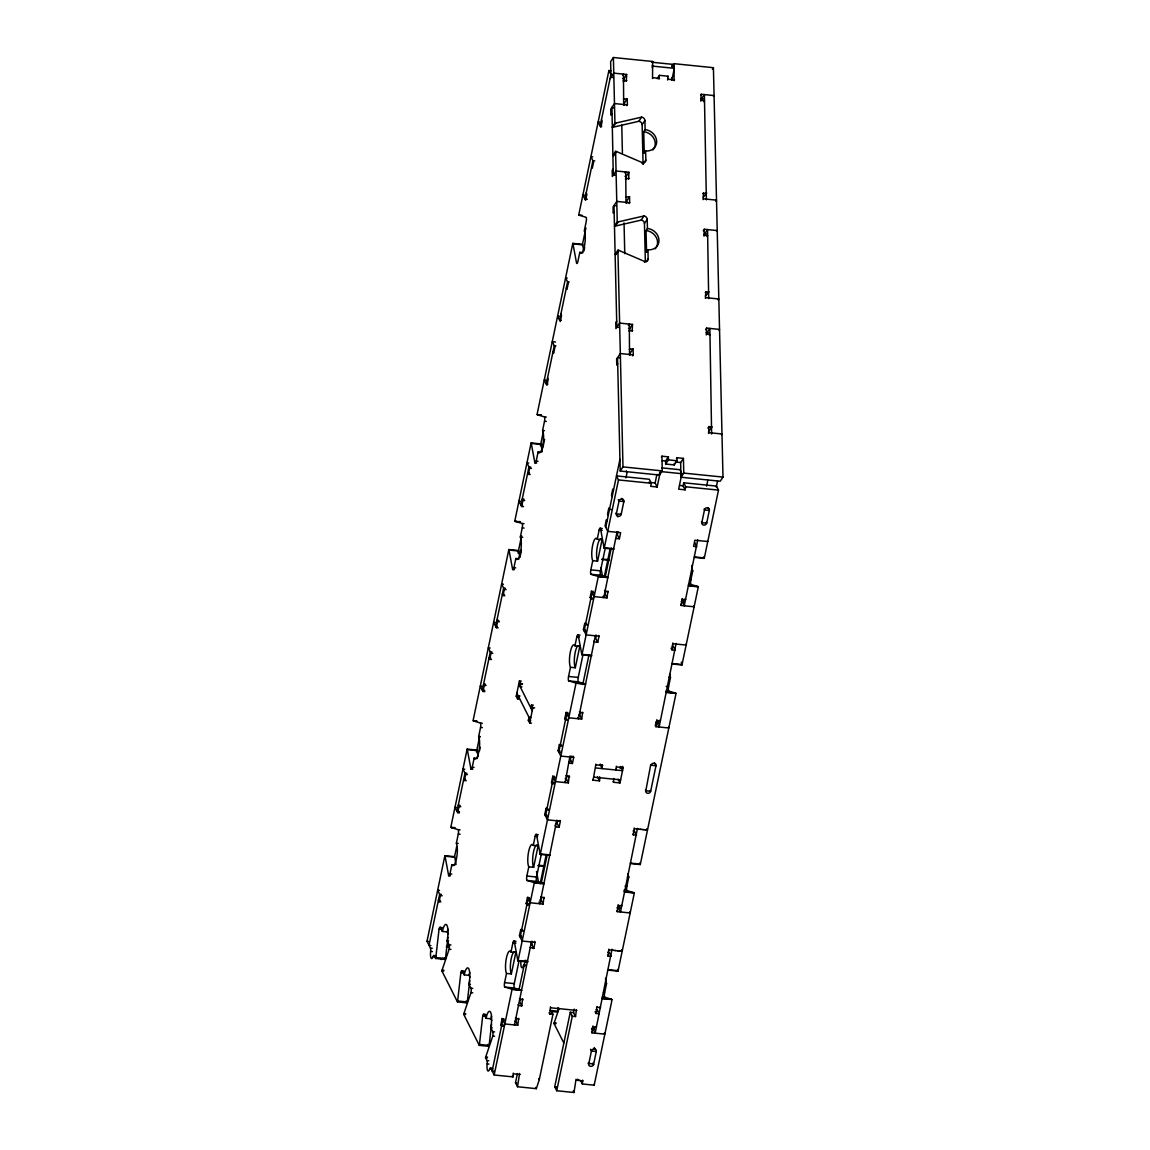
<?xml version="1.0" encoding="UTF-8"?>
<svg xmlns="http://www.w3.org/2000/svg" width="1150" height="1150" viewBox="0 0 1150 1150"><rect width="100%" height="100%" fill="white"/><g stroke="black" fill="none" stroke-linecap="round" stroke-linejoin="round"><path stroke-width="1.5" d="M447.925 937.236L445.481 958.539A3.364 0.862 -84.2 0 1 445.338 959.474L435.649 958.482A3.364 0.862 -84.2 0 0 435.807 957.548L439.056 929.143A3.364 0.862 -84.2 0 1 440.378 927.417L442.189 927.604M469.746 980.677L467.302 1001.981A3.364 0.862 -84.2 0 1 467.144 1002.901L457.47 1001.923A3.364 0.862 -84.2 0 0 457.628 1000.989L460.877 972.584A3.364 0.862 -84.2 0 1 462.185 970.859L464.011 971.046M491.567 1024.104L489.124 1045.408A3.364 0.862 -84.2 0 1 488.966 1046.342L479.291 1045.364A3.364 0.862 -84.2 0 0 479.449 1044.43L482.698 1016.025A3.364 0.862 -84.2 0 1 484.006 1014.3L485.832 1014.487M551.439 1011.497L557.491 1012.101A3.364 0.862 -84.2 0 0 557.649 1011.181L558.052 1007.63M436.051 955.851L434.24 955.664A3.364 0.862 -84.2 0 0 433.176 956.441A6.713 1.739 -84.2 0 1 431.049 958.008A6.713 1.739 -84.2 0 1 430.646 951.395A3.364 0.862 -84.2 0 0 430.431 948.103L427.009 941.261L444.878 855.686L454.566 856.678A3.364 0.862 -84.2 0 1 454.724 857.181L456.076 864.455M476.833 750.073L467.144 749.096L450.814 827.267L455.055 827.698M519.814 557.074L518.693 551.023A3.364 0.862 -84.2 0 0 518.549 550.562L508.846 549.527L473.081 720.662L476.718 721.036M540.788 443.9L531.113 442.923L514.783 521.094L516.594 521.281M610.966 70.739L608.911 70.524L578.738 214.921L581.972 215.251M608.911 70.524L610.923 74.534L600.185 125.968L601.795 126.126M440.881 901.887L439.07 901.715L440.349 895.591L437.661 890.229L439.473 890.416M459.482 812.849L457.671 812.662L458.951 806.538L458.275 805.201L460.101 805.388M466.21 780.706L464.384 780.519L465.664 774.396L462.976 769.048L464.801 769.235M484.811 691.653L482.986 691.466L484.265 685.342L483.604 684.006L485.415 684.192M491.524 659.511L489.713 659.324L490.993 653.2L488.304 647.852L490.116 648.039M498.137 627.871L496.311 627.684L497.591 621.561L496.929 620.224L498.741 620.411M504.85 595.729L503.039 595.542L504.318 589.418L501.63 584.071L503.441 584.243M523.451 506.676L521.64 506.489L522.919 500.365L522.244 499.028L524.055 499.215M530.164 474.533L528.353 474.346L529.633 468.223L526.944 462.875L528.756 463.062M450.469 875.768L448.644 875.581A3.364 0.862 -84.2 0 0 449.966 873.856L451.878 864.671A11.744 3.033 -84.2 0 0 456.464 858.648A11.744 3.033 -84.2 0 0 456.363 843.252L458.275 834.066A3.364 0.862 -84.2 0 0 458.246 829.667L451.03 827.526L454.667 827.899M472.736 769.163L470.925 768.991A3.364 0.862 -84.2 0 0 472.233 767.266L474.145 758.08A11.744 3.033 -84.2 0 0 478.745 752.042A11.744 3.033 -84.2 0 0 478.63 736.647L480.542 727.461A3.364 0.862 -84.2 0 0 480.513 723.062L473.311 720.921L476.934 721.294M514.424 569.595L512.613 569.423A3.364 0.862 -84.2 0 0 513.921 567.697L515.847 558.512A11.744 3.033 -84.2 0 0 520.433 552.474A11.744 3.033 -84.2 0 0 520.317 537.079L522.244 527.893A3.364 0.862 -84.2 0 0 522.201 523.494L514.999 521.352L520.447 521.913M536.691 463.004L534.879 462.817A3.364 0.862 -84.2 0 0 536.188 461.092L538.114 451.907A11.744 3.033 -84.2 0 0 542.699 445.869A11.744 3.033 -84.2 0 0 542.584 430.474L544.511 421.288A3.364 0.862 -84.2 0 0 544.482 416.889L537.266 414.747L540.902 415.121M578.967 215.179L586.169 217.321A3.364 0.862 -84.2 0 1 586.198 221.72L584.286 230.906A11.744 3.033 -84.2 0 1 584.387 246.301A11.744 3.033 -84.2 0 1 579.801 252.339L577.889 261.524A3.364 0.862 -84.2 0 1 576.581 263.249L572.973 243.857A3.364 0.862 -84.2 0 0 572.829 243.397M454.681 856.089L456.694 846.472M476.459 751.841L479.708 736.331M517.989 553.078L521.582 535.828M540.428 445.668L543.303 431.882M582.303 245.18L585.911 227.944M479.55 750.677L480.283 747.227M520.001 557.089L521.439 550.189M542.8 447.954L544.597 439.343M583.97 250.916L584.689 247.466M446.301 947.039L447.839 947.197L448.098 943.374M519.398 699.099L517.572 698.913L516.235 696.239L519.426 680.929L521.252 681.116M517.572 698.913L518.219 695.851L520.03 696.038M519.426 680.929L520.777 683.603L520.131 686.665L521.956 686.852M652.395 68.066L652.294 65.133M531.487 723.163L529.676 722.991L528.324 720.317L528.971 717.255L530.783 717.428M533.341 705.18L531.53 705.008L530.883 708.069L533.298 708.314M529.676 722.991L532.867 707.681L531.53 705.008M671.887 66.254L672.304 64.314L652.136 62.258M671.887 79.925L674.317 68.324L672.304 64.314M504.62 987.031L514.309 988.008L521.511 990.15L511.836 989.158L504.62 987.031A3.364 0.862 -84.2 0 1 504.591 982.632L506.518 973.446A11.744 3.033 -84.2 0 1 506.402 958.051A11.744 3.033 -84.2 0 1 510.988 952.013L512.914 942.827A3.364 0.862 -84.2 0 1 514.223 941.102L516.034 941.289M526.901 880.426L536.576 881.403L543.777 883.545L534.103 882.568L526.901 880.426A3.364 0.862 -84.2 0 1 526.858 876.027L528.784 866.841A11.744 3.033 -84.2 0 1 528.669 851.446A11.744 3.033 -84.2 0 1 533.255 845.408L535.181 836.223A3.364 0.862 -84.2 0 1 536.489 834.497L538.301 834.684M568.589 680.857L578.263 681.835L585.479 683.977L575.791 682.999L568.589 680.857A3.364 0.862 -84.2 0 1 568.56 676.459L570.472 667.273A11.744 3.033 -84.2 0 1 570.357 651.878A11.744 3.033 -84.2 0 1 574.957 645.84L576.869 636.654A3.364 0.862 -84.2 0 1 578.177 634.929L580.003 635.116M590.856 574.253L600.53 575.244L607.746 577.372L598.058 576.394L590.856 574.253A3.364 0.862 -84.2 0 1 590.827 569.854L592.739 560.668A11.744 3.033 -84.2 0 1 592.638 545.273A11.744 3.033 -84.2 0 1 597.224 539.235L599.136 530.049A3.364 0.862 -84.2 0 1 600.458 528.324L602.269 528.511M503.355 1026.26L501.544 1026.073L500.868 1024.736L502.147 1018.613L503.959 1018.799M506.518 973.446L511.348 973.935L515.832 952.502A11.744 3.033 -84.2 0 0 515.099 951.625M530.179 947.399L533.787 948.477L535.066 942.353L522.158 941.045L519.469 935.697L520.749 929.574L522.56 929.761M528.669 905.064L526.858 904.878L526.183 903.541L527.462 897.417L529.288 897.604M528.784 866.841L533.629 867.33L538.099 845.897L533.255 845.408M554.99 825.197L555.881 826.965L559.101 827.281L560.381 821.158L547.472 819.849L544.784 814.502L546.063 808.378L547.889 808.565M553.998 783.869L552.173 783.696L551.511 782.359L552.791 776.236L554.602 776.408M568.704 762.177L569.207 763.169L572.427 763.499L573.706 757.376L560.798 756.068L558.109 750.72L559.389 744.596L561.214 744.783M567.324 720.087L565.498 719.9L564.837 718.563L566.116 712.439L567.928 712.626M570.472 667.273L575.316 667.762L579.787 646.329A11.744 3.033 -84.2 0 0 579.327 645.653M594.018 640.981L594.521 641.988L597.741 642.304L599.021 636.18L586.126 634.872L583.438 629.524L584.717 623.401L586.529 623.587M592.638 598.891L590.827 598.719L590.151 597.382L591.431 591.258L593.242 591.431M592.739 560.668L597.583 561.157L602.068 539.738L597.224 539.235M605.734 527.347L619.936 459.382M513.259 1073.094L513.001 1076.903L494.169 1074.991L512.052 989.417L521.726 990.409M527.663 961.975L517.989 960.997L534.319 882.812L544.008 883.804M549.944 855.384L540.256 854.393L576.006 683.244L585.695 684.236M591.632 655.816L581.957 654.824L598.288 576.653L607.962 577.631M704.217 558.354A3.364 0.862 -84.2 0 1 704.073 557.894L694.399 556.916A3.364 0.862 -84.2 0 0 694.543 557.376L704.246 558.411L718.506 490.116L716.493 486.105L683.718 482.77L685.745 486.781L685.098 489.842L678.644 489.181L681.878 473.714L660.373 471.529L657.139 486.996L650.684 486.335L651.317 483.273L649.304 479.262L616.472 475.913L618.484 479.924L604.224 548.219L613.899 549.211A3.364 0.862 -84.2 0 1 613.741 548.694L604.052 547.716L600.458 528.324M514.309 988.008A3.364 0.862 -84.2 0 1 514.266 983.609L518.952 961.227M536.576 881.403A3.364 0.862 -84.2 0 1 536.547 877.004L541.219 854.622M578.263 681.835A3.364 0.862 -84.2 0 1 578.234 677.436L582.906 655.054M600.53 575.244A3.364 0.862 -84.2 0 1 600.501 570.846L605.188 548.449M540.098 883.847A3.364 0.862 -84.2 0 0 540.299 883.056L546.02 855.701M604.268 576.898L609.974 549.527M617.306 514.74L617.809 516.81M519.168 989.014L525.191 960.164M541.262 883.272L547.012 855.701M582.777 684.509L588.901 655.212M605.202 577.199L611.268 548.133M621.489 499.201L621.661 498.381M625.959 477.854L627.167 472.018M502.147 1018.613L504.836 1023.96L517.744 1025.283L515.732 1021.272L516.364 1018.21M518.061 1004.554L518.564 1005.56L521.784 1005.891L519.771 1001.88L520.418 998.818M533.787 948.477L531.774 944.466L532.407 941.404M527.462 897.417L530.15 902.764L543.059 904.087L541.046 900.076L541.607 897.388M559.101 827.281L557.089 823.271L557.649 820.597M552.791 776.236L555.464 781.583L568.373 782.891L566.361 778.881L567.008 775.819M572.427 763.499L570.414 759.489L571.133 756.039M566.116 712.439L568.79 717.787L581.699 719.109L579.686 715.099L580.247 712.411M597.741 642.304L595.729 638.293L596.376 635.231M591.431 591.258L594.119 596.606L607.027 597.914L605.001 593.903L605.719 590.453M617.996 531.717L617.363 534.779L619.376 538.789L616.141 538.459M517.744 1025.283L518.636 1018.397M521.784 1005.891L522.56 998.761M543.059 904.087L543.964 897.216M568.373 782.891L569.149 775.761M581.699 719.109L582.604 712.238M607.027 597.914L607.919 591.043M619.376 538.789L620.655 532.666L607.746 531.357L605.058 526.01L606.337 519.886L607.013 521.223M550.318 1010.203L552.949 1014.271L539.293 1079.591L536.346 1088.662L517.529 1086.75L515.516 1082.739L517.428 1073.554M517.529 1086.75L519.584 1073.496M599.668 776.782L599.538 780.85L593.084 780.203L595.901 764.132M657.139 486.996L655.126 482.971L656.909 474.389M602.356 764.793L602.097 768.602L600.156 764.218M552.949 1014.271L549.714 1013.941L550.491 1006.811M622.538 766.374L623.171 767.625L619.965 782.934L613.511 782.273L613.769 778.464M616.328 766.216L616.069 770.026L615.696 769.278M620.152 768.401L620.554 766.489M576.049 1079.246L573.994 1092.5L556.729 1090.746L554.717 1086.736L570.285 1012.23L573.505 1012.561L575.532 1016.571L572.298 1016.241L570.285 1012.23M556.729 1090.746L572.298 1016.241M685.098 489.842L683.086 485.832L683.718 482.77M573.505 1012.561L574.238 1009.111M575.532 1016.571L576.423 1009.7M592.092 1029.724L592.494 1027.812L594.306 1027.999M617.492 908.155L617.809 906.617L620.296 911.95M656.046 723.551L656.449 721.639L658.26 721.826M681.447 601.982L681.763 600.458L683.589 600.631M604.354 1033.146L604.857 1034.152L591.948 1032.829L592.854 1025.958M596.203 1009.657L597.209 1009.758L599.222 1013.768L596.002 1013.438L596.908 1006.566M607.789 952.214L609.198 952.358L611.225 956.369L607.991 956.038L608.896 949.167M629.668 911.95L630.171 912.956L617.262 911.648L618.168 904.762M633.104 831.019L634.527 831.163L636.539 835.173L633.305 834.842L634.211 827.971M668.438 727.231L668.811 727.979L655.917 726.671L656.808 719.785M672.161 646.084L673.167 646.185L675.179 650.196L671.959 649.865L672.851 642.994M693.752 606.036L694.14 606.783L681.231 605.475L682.137 598.589M596.864 1011.425L597.209 1009.758M706.603 486.134L707.825 480.283M602.384 998.617L612.073 999.609L594.191 1085.183L582.36 1083.976L582.619 1080.152M594.651 1048.254L596.289 1051.517L593.544 1064.656A1.898 1.696 -26.7 0 1 592.911 1065.691L591.862 1066.237A3.033 2.702 -26.7 0 1 589.663 1066.007L588.886 1065.274A1.898 1.696 -26.7 0 1 588.699 1064.152L591.445 1051.028L590.568 1049.274M612.001 949.239L595.168 1033.16L592.494 1027.812M620.497 911.964L637.474 828.374M684.25 605.777L697.748 539.882M701.816 522.689L704.504 509.795A2.516 2.257 -26.7 0 1 707.408 507.754A2.516 2.257 -26.7 0 1 709.349 510.298L706.661 523.192L701.816 522.689L701.471 521.798M602.169 998.358L611.857 999.35L604.641 997.208A3.364 0.862 -84.2 0 1 604.613 992.809L606.539 983.624A11.744 3.033 -84.2 0 1 605.547 978.276M623.99 891.624L634.124 892.745L626.908 890.603A3.364 0.862 -84.2 0 1 626.879 886.204L628.806 877.019A11.744 3.033 -84.2 0 1 627.972 873.684M665.678 692.056L675.812 693.177L668.61 691.035A3.364 0.862 -84.2 0 1 668.581 686.636L670.493 677.451A11.744 3.033 -84.2 0 1 669.659 674.116M688.404 585.594L698.079 586.572L690.877 584.444A3.364 0.862 -84.2 0 1 690.848 580.046L692.76 570.86A11.744 3.033 -84.2 0 1 691.783 565.512M593.946 1049.044L594.262 1047.506M716.277 487.126L717.499 481.275M617.981 971.132A3.364 0.862 -84.2 0 1 617.837 970.672L608.163 969.68A3.364 0.862 -84.2 0 0 608.307 970.14L618.01 971.175L634.34 893.004L624.666 892.012M681.95 664.959A3.364 0.862 -84.2 0 1 681.806 664.499L672.132 663.521A3.364 0.862 -84.2 0 0 672.261 663.981L681.964 665.016L698.309 586.831L688.62 585.853M457.47 1001.923L441.887 970.902A3.364 0.862 -84.2 0 1 442.103 970.083L449.132 949.21A3.364 0.862 -84.2 0 0 449.104 944.811L447.091 940.801A11.744 3.033 -84.2 0 0 446.976 925.391A11.744 3.033 -84.2 0 0 442.391 931.428L440.378 927.417M479.291 1045.364L463.709 1014.329A3.364 0.862 -84.2 0 1 463.924 1013.509L470.954 992.637A3.364 0.862 -84.2 0 0 470.925 988.238L468.912 984.227A11.744 3.033 -84.2 0 0 468.798 968.832A11.744 3.033 -84.2 0 0 464.212 974.869L462.185 970.859M492.559 1068.35L490.748 1068.163A3.364 0.862 -84.2 0 0 489.684 1068.939A6.713 1.739 -84.2 0 1 487.557 1070.506A6.713 1.739 -84.2 0 1 487.154 1063.894A3.364 0.862 -84.2 0 0 486.939 1060.587L485.53 1057.77A3.364 0.862 -84.2 0 1 485.731 1056.951L492.775 1036.078A3.364 0.862 -84.2 0 0 492.746 1031.679L490.734 1027.669A11.744 3.033 -84.2 0 0 490.619 1012.273A11.744 3.033 -84.2 0 0 486.033 1018.311L484.006 1014.3M563.788 1042.921L554.041 1023.529A3.364 0.862 -84.2 0 1 554.257 1022.709L559.101 1008.363M622.754 75.153L623.444 74.118L623.688 105.239M625.039 173.003L625.729 171.968L625.988 203.076M652.539 78.502L652.683 61.496L613.396 57.5L610.621 61.64L610.995 77.28L613.41 77.524M610.061 78.66L613.769 73.14L626.664 74.448L626.29 81.305M623.961 81.248L623.889 78.588L626.664 74.448M623.07 80.974L626.808 80.529M615.092 175.303L613.281 175.116L611.929 107.353M611.843 113.778L610.923 115.158L610.779 109.077L614.474 103.558L627.383 104.866L627.239 98.785L623.487 99.231M624.522 105.211L624.464 102.925L627.239 98.785M652.165 62.273L652.683 61.496M613.396 57.5L614.934 123.093L612.159 127.247A3.364 2.918 33.8 0 0 613.079 127.204L638.839 121.282L641.614 117.142A3.364 2.918 33.8 0 1 644.92 120.506L645.121 129.634L643.741 131.704L644.244 153.007A11.744 10.206 33.8 0 0 645.251 153.065M626.865 105.642L627.383 104.866M613.079 127.204L615.854 123.064L641.614 117.142M657.196 78.703L659.453 75.339L668.049 76.216L667.604 80.04M658.993 79.163L659.453 75.339M672.117 66.801L674.202 63.696L713.417 67.692L722.991 477.092L720.216 481.232L681.001 477.236L680.958 475.396M645.121 129.634A11.744 10.206 33.8 0 1 656.664 141.436A11.744 10.206 33.8 0 1 645.624 150.938L645.84 160.066A3.364 2.918 33.8 0 1 642.678 162.782L616.515 151.57A3.364 2.918 33.8 0 0 615.595 151.34L612.821 155.48A3.364 2.918 33.8 0 1 613.741 155.71L615.825 152.605M615.997 152.346L616.515 151.57M667.532 76.993L668.049 76.216M643.066 164.206L642.146 124.66L644.92 120.506M613.137 169.036L612.217 170.416L612.361 176.496L616.055 170.976L628.964 172.284L628.576 179.156M674.058 80.701L674.202 63.696M626.232 178.71L626.189 176.424L628.964 172.284M625.356 178.825L629.107 178.379M644.244 153.007L645.624 150.938M642.16 163.559L642.678 162.782M643.238 163.947L645.84 160.066M614.129 211.629L613.209 213.009L613.065 206.928L616.759 201.394L629.668 202.716L629.524 196.636L625.787 197.081M712.382 69.244L713.417 67.692M626.808 203.047L626.75 200.776L629.524 196.636M700.637 95.033L701.169 94.257L714.064 95.579L713.546 96.356M629.151 203.493L629.668 202.716M615.595 151.34L617.248 221.936L614.474 226.076A3.364 2.918 33.8 0 0 615.394 226.047L641.154 220.11L643.928 215.97A3.364 2.918 33.8 0 1 647.22 219.348L647.436 228.476L646.056 230.546L646.544 251.836A11.744 10.206 33.8 0 0 647.565 251.893M615.394 226.047L618.168 221.893L643.928 215.97M700.925 99.763L704.389 94.587L706.373 199.856M700.781 101.128L701.169 94.257M703.843 101.703L704.533 100.668L701.313 100.352M647.436 228.476A11.744 10.206 33.8 0 1 658.979 240.264A11.744 10.206 33.8 0 1 647.939 249.766L648.154 258.894A3.364 2.918 33.8 0 1 644.992 261.611L618.829 250.398A3.364 2.918 33.8 0 0 617.909 250.182L615.135 254.322A3.364 2.918 33.8 0 1 616.055 254.538L618.139 251.433M618.312 251.174L618.829 250.398M645.322 260.561L644.446 223.488L647.22 219.348M646.544 251.836L647.939 249.766M644.474 262.387L644.992 261.611M646.242 261.74L648.154 258.894M616.702 321.152L615.768 322.532L615.911 328.627L619.606 323.092L632.514 324.415L632.141 331.272M702.952 193.531L706.689 193.085L703.311 197.167M703.096 199.611L703.469 192.754M629.783 330.452L629.74 328.555L632.514 324.415M628.921 330.941L632.658 330.496M715.817 201.193L716.522 200.158L703.613 198.835M703.283 230.819L704.317 229.267L717.226 230.575L716.709 231.351M617.694 363.745L616.774 365.125L616.63 359.044L620.324 353.524L633.233 354.832L633.089 348.752L629.337 349.197M704.317 234.428L707.552 229.597L708.688 298.684M703.944 236.124L704.317 229.267M707.178 236.454L707.696 235.678L704.461 235.347M630.358 354.789L630.315 352.892L633.089 348.752M629.539 355.206L629.294 324.084L628.36 325.464M632.543 355.868L633.233 354.832M705.266 292.359L709.004 291.913L705.424 295.967M705.41 298.454L705.784 291.582M718.132 300.021L718.836 298.986L705.928 297.678M705.597 329.647L706.632 328.095L719.541 329.403L719.023 330.179M706.632 333.256L709.866 328.426L711.62 434.039M706.258 334.952L706.632 328.095M709.478 335.283L710.01 334.506L706.776 334.176M681.001 477.236L683.776 473.096L683.431 458.39L676.976 457.729L677.048 460.776L674.274 464.916L665.663 464.039L668.438 459.899L668.38 456.852L661.926 456.191L662.271 470.896L659.496 475.036L620.209 471.04L622.984 466.9L617.909 250.182M661.394 456.967L661.926 456.191M665.663 464.039L665.606 460.992L668.38 456.852M676.459 458.505L676.976 457.729M680.929 474.476L680.656 462.53L683.431 458.39M707.897 428.145L708.946 426.592L712.166 426.923L708.989 431.02M708.558 433.449L708.946 426.592M721.467 434.757L721.984 433.981L709.076 432.673M652.798 66.139L674.317 68.324M653.071 77.726L659.511 78.387M668.121 79.264L674.576 79.925M610.923 74.534L612.979 74.75M622.682 78.473L623.889 78.588M700.81 98.641L703.225 98.9M611.699 107.698L613.511 107.884M599.783 122.116L598.173 121.943L600.861 127.305L602.14 121.181L601.464 119.844M592.724 156.889L590.913 156.702L593.587 162.049L592.308 168.173L591.646 166.836M594.737 160.899L592.926 160.713L584.933 198.993L587.348 199.237M624.967 176.309L626.189 176.424M584.531 195.141L582.906 194.968L585.594 200.33L586.874 194.206L586.212 192.869M615.811 205.721L613.985 205.548L616.831 327.247L618.657 327.419M704.777 233.737L706.387 233.896M572.973 243.857L582.648 244.849L583.553 249.694M579.801 252.339L583.036 252.669M567.194 278.056L565.584 277.897L568.273 283.245L566.993 289.369L566.317 288.032M569.221 282.066L567.597 281.908L559.604 320.174L561.214 320.347M559.202 316.336L557.592 316.164L560.28 321.511L561.559 315.387L560.884 314.051M706.287 332.479L708.702 332.724M628.533 328.426L629.74 328.555M555.493 342.01L552.259 341.679L554.947 347.027L553.668 353.151L552.992 351.814M555.896 345.863L554.271 345.69L546.279 383.971L547.889 384.129M619.361 357.851L617.55 357.664L620.209 471.04M545.876 380.118L544.266 379.946L546.954 385.308L548.234 379.184L547.558 377.847M541.291 414.934L537.05 414.503L572.801 243.354L582.489 244.332A3.364 0.862 -84.2 0 1 582.648 244.849M544.482 416.889L546.293 417.076M544.511 421.288L546.322 421.475M542.584 430.474L544.41 430.661M531.142 442.966A3.364 0.862 -84.2 0 1 531.271 443.426L540.96 444.418L542.311 451.691M668.438 459.899L677.048 460.776M661.969 460.632L665.606 460.992M675.812 462.041L680.656 462.53M538.114 451.907L541.133 452.209M661.667 467.849L679.866 469.703L681.878 473.714M622.984 466.9L662.271 470.896M683.776 473.096L722.991 477.092M536.188 461.092L538.013 461.279M530.768 467.073L528.957 466.886L520.964 505.152L522.574 505.324M529.633 468.223L531.444 468.409M648.672 482.324L655.126 482.971M679.851 485.501L683.086 485.832M618.484 479.924L651.317 483.273M685.745 486.781L718.506 490.116M529.489 473.196L527.678 473.009L528.353 474.346M522.919 500.365L524.731 500.552M611.311 509.536L609.486 509.349L608.824 508.012L607.545 514.136L608.206 515.473M520.763 501.328L518.952 501.141L521.64 506.489M519.009 521.525L520.231 521.654M599.136 530.049L602.169 530.366M522.201 523.494L524.026 523.681M522.244 527.893L524.055 528.08M520.317 537.079L522.732 537.323M602.212 559.029L608.867 559.705M508.861 549.571A3.364 0.862 -84.2 0 1 509.004 550.031L518.693 551.023M601.766 559.475L609.026 560.223M691.854 570.759L692.76 570.86M515.847 558.512L519.168 558.842M590.827 569.854L600.501 570.846M689.641 579.916L690.848 580.046M688.462 584.2L690.877 584.444M513.921 567.697L515.732 567.87M608.307 591.79L605.072 591.459L604.569 590.453M682.511 599.351L685.731 599.682L685.227 598.676M593.918 592.768L592.106 592.595L584.099 630.861L585.724 631.019M681.433 601.68L684.25 601.967M505.253 588.239L503.643 588.081L495.65 626.348L497.26 626.52M590.151 597.382L591.962 597.554M504.318 589.418L506.129 589.605M504.174 594.392L502.363 594.205L503.039 595.542M587.204 624.924L585.379 624.738L584.717 623.401M583.438 629.524L585.249 629.711M497.591 621.561L499.416 621.747M495.449 622.524L493.637 622.337L496.311 627.684M673.239 643.741L686.133 645.064L685.759 644.302M576.869 636.654L579.284 636.899M574.957 645.84L579.787 646.329M578.177 634.929L581.785 654.321L591.459 655.299A3.364 0.862 -84.2 0 0 591.603 655.759M491.927 652.021L490.317 651.863L482.324 690.129L484.739 690.374M490.993 653.2L492.804 653.387M490.849 658.174L489.037 657.987L489.713 659.324M668.682 677.278L670.493 677.451M568.56 676.459L578.234 677.436M666.152 686.392L668.581 686.636M666.181 690.791L668.61 691.035M666.353 692.444L676.027 693.436L640.277 864.584L630.602 863.592A3.364 0.862 -84.2 0 1 630.43 863.089L640.119 864.067A3.364 0.862 -84.2 0 0 640.248 864.527M520.777 683.603L522.589 683.79M522.014 684.322L518.794 683.991L532.234 710.743M484.265 685.342L486.091 685.529M482.123 686.306L480.312 686.119L482.986 691.466M516.235 696.239L519.254 696.541M532.867 707.681L534.678 707.854M582.978 712.986L579.384 711.908M657.196 720.547L660.416 720.863L660.043 720.116M568.387 713.949L566.777 713.776L558.785 752.057L560.395 752.215M578.881 715.012L579.686 715.099M656.319 722.904L658.734 723.149M564.837 718.563L566.648 718.75M528.324 720.317L530.739 720.561M480.513 723.062L482.324 723.249M480.542 727.461L482.368 727.648M478.63 736.647L480.139 736.791M561.876 746.12L560.064 745.933L559.389 744.596M558.109 750.72L559.935 750.893M467.173 749.139A3.364 0.862 -84.2 0 1 467.317 749.599L476.991 750.591L478.127 756.643M570.587 761.587L571.866 761.717M600.07 764.592L600.947 764.678M596.275 764.894L602.729 765.541M616.716 766.964L623.171 767.625M595.657 767.956L622.553 770.687L620.54 766.676M474.145 758.08L477.48 758.411M593.745 777.141L620.626 779.872M569.652 776.768L566.059 775.689M472.233 767.266L474.044 767.452M555.076 777.731L553.452 777.572L545.459 815.839L547.069 815.997M565.153 778.751L566.361 778.881M466.814 773.246L465.003 773.059L456.996 811.325L459.425 811.569M551.511 782.359L553.926 782.604M465.664 774.396L467.489 774.583M465.534 779.369L463.723 779.182L464.384 780.519M548.55 809.902L546.739 809.715L546.063 808.378M544.784 814.502L546.609 814.689M458.951 806.538L460.762 806.725M456.794 807.501L454.983 807.314L457.671 812.662M634.584 828.719L647.493 830.041L646.817 828.704M637.819 829.049L638.624 829.136M640.234 829.294L641.039 829.38M642.663 829.538L643.468 829.624M645.078 829.783L645.883 829.869M556.082 823.17L557.089 823.271M535.181 836.223L537.596 836.467M458.246 829.667L460.058 829.84M458.275 834.066L460.086 834.239M456.363 843.252L458.174 843.424M536.489 834.497L540.098 853.889L549.772 854.867A3.364 0.862 -84.2 0 0 549.916 855.327M538.847 865.26L544.295 865.821M444.906 855.744A3.364 0.862 -84.2 0 1 445.05 856.204L454.724 857.181M537.812 865.648L544.467 866.324M627.296 876.875L628.806 877.019M451.878 864.671L454.911 864.987M526.858 876.027L536.547 877.004M625.068 886.032L626.879 886.204M623.889 890.301L626.908 890.603M449.966 873.856L451.777 874.043M540.299 883.056L542.11 883.243M544.338 897.963L540.73 896.885M618.542 905.524L621.776 905.841L621.388 905.093M618.413 906.689L619.62 906.804M529.949 898.941L528.137 898.754L520.145 937.034L521.755 937.193M539.839 899.947L541.046 900.076M617.061 907.81L620.296 908.141M441.298 894.413L439.674 894.254L429.022 945.271L430.833 945.458M526.183 903.541L528.612 903.785M440.349 895.591L442.161 895.764M440.22 900.551L438.394 900.378L439.07 901.715M523.236 931.098L521.424 930.911L520.749 929.574M519.469 935.697L521.281 935.884M439.056 929.143L442.089 929.459M442.391 931.428L447.221 931.931L448.399 934.26M609.27 949.914L622.179 951.223L621.503 949.886M612.504 950.245L613.309 950.317M614.919 950.489L615.724 950.576M617.334 950.734L618.139 950.82M619.764 950.978L620.569 951.064M530.754 944.366L531.774 944.466M512.914 942.827L515.933 943.129M447.091 940.801L448.601 940.944M427.009 941.261L428.677 941.433M449.104 944.811L450.915 944.984M510.988 952.013L515.832 952.502M449.132 949.21L450.958 949.383M430.431 948.103L432.256 948.276M430.646 951.395L432.457 951.582M514.223 941.102L517.816 960.48L527.505 961.472A3.364 0.862 -84.2 0 0 527.649 961.932M520.979 960.595A6.713 1.739 -84.2 0 0 521.396 967.208A6.713 1.739 -84.2 0 0 523.509 965.641A3.364 0.862 -84.2 0 1 524.572 964.864L525.176 964.922M433.176 956.441L434.988 956.628M523.509 965.641L524.731 965.77M435.807 957.548L445.481 958.539M605.619 983.538L606.539 983.624M442.103 970.083L443.914 970.255M460.877 972.584L463.91 972.886M441.887 970.902L443.699 971.074M464.212 974.869L469.042 975.358L469.933 977.126M504.591 982.632L514.266 983.609M603.405 992.694L604.613 992.809M602.226 996.964L604.641 997.208M468.912 984.227L470.422 984.386M470.925 988.238L472.736 988.425M470.954 992.637L472.765 992.824M523.063 999.767L519.469 998.689M597.281 1007.314L600.501 1007.644L600.128 1006.897M550.994 1007.817L576.811 1010.447M457.628 1000.989L467.302 1001.981M550.39 1010.433L557.649 1011.181M463.924 1013.509L465.736 1013.696M519.024 1019.159L515.416 1018.066M554.257 1022.709L556.068 1022.896M593.227 1026.706L596.447 1027.036L596.074 1026.289M482.698 1016.025L485.731 1016.327M463.709 1014.329L465.52 1014.516M554.041 1023.529L555.867 1023.716M504.433 1020.122L502.823 1019.949L492.157 1070.981L493.968 1071.168M514.913 1021.186L515.732 1021.272M591.546 1028.991L594.766 1029.322M486.033 1018.311L490.863 1018.799L491.754 1020.553M500.868 1024.736L503.283 1024.981M490.734 1027.669L492.243 1027.827M492.746 1031.679L494.558 1031.866M492.775 1036.078L494.586 1036.265M591.445 1051.028L596.289 1051.517M479.449 1044.43L489.124 1045.408M593.616 1064.267L588.441 1063.117M485.731 1056.951L487.557 1057.138M485.53 1057.77L487.341 1057.957M486.939 1060.587L488.75 1060.774M487.154 1063.894L488.966 1064.081M489.684 1068.939L492.703 1069.241M513.633 1073.841L520.087 1074.503M576.553 1080.253L583.007 1080.914M515.516 1082.739L516.695 1082.854M554.717 1086.736L556.873 1086.951M707.983 507.754L709.32 510.427L704.476 509.939L704.131 509.048M706.301 522.301L706.689 523.049A2.516 2.257 -26.7 0 1 703.786 525.104A2.516 2.257 -26.7 0 1 701.845 522.56M707.437 540.874L707.768 541.535L694.859 540.227L693.579 546.351L696.814 546.681L694.787 542.671M681.763 600.458L684.451 605.806M680.599 604.224L681.231 605.475M622.337 498.582L623.846 501.587L621.187 514.337A2.516 2.257 -26.7 0 1 618.283 516.393A2.516 2.257 -26.7 0 1 616.342 513.849L615.969 513.101M613.439 490.461L612.763 489.124L611.484 495.247L612.159 496.584M618.254 499.589L619.016 501.098L616.342 513.849L621.187 514.337L620.813 513.59M676.128 643.396L659.137 726.987L656.449 721.639M617.09 531.674L603.793 597.583L603.117 596.246M671.068 648.111L671.959 649.865M655.155 725.161L655.917 726.671M598.647 635.433L599.021 636.18M595.47 635.188L578.479 718.779L577.803 717.442M654.594 762.996L655.974 765.756L650.656 791.272A2.516 2.243 -28.8 0 1 647.723 793.313A2.516 2.243 -28.8 0 1 645.826 790.783L645.438 790.021M650.771 764.506L645.811 790.783L650.656 791.272L650.268 790.524M618.082 779.168L619.965 782.934M613.137 781.526L613.511 782.273M632.931 834.095L633.305 834.842M597.511 776.839L599.538 780.85M592.696 779.441L593.084 780.203M573.074 756.125L573.706 757.376M569.983 756.053L565.153 782.561L564.779 781.813M516.867 693.177L530.308 719.929M616.889 910.886L617.262 911.648M560.007 820.41L560.381 821.158M556.816 820.166L539.839 903.756L538.991 902.089M607.617 955.291L607.991 956.038M595.111 1011.684L596.002 1013.438M591.574 1032.082L591.948 1032.829M534.563 941.347L535.066 942.353M592.782 1063.146L593.544 1064.656M531.501 941.361L514.51 1024.952L514.179 1024.276M588.196 1063.161L588.699 1064.152M593.817 1084.421L594.191 1085.183M549.082 1012.69L549.714 1013.941M524.572 964.864L525.018 965.741M580.606 1080.468L582.36 1083.976M573.232 1090.991L573.994 1092.5M538.789 1078.585L539.293 1079.591M535.713 1087.411L536.346 1088.662M447.206 945.932L447.839 947.197M512.368 1075.652L513.001 1076.903M444.446 957.706L445.338 959.474M466.181 1000.974L467.144 1002.901M487.988 1044.401L488.966 1046.342M434.24 955.664L435.649 958.482M490.748 1068.163L494.169 1074.991M703.857 556.686L704.073 557.894M681.361 662.084L681.806 664.499M600.918 567.712L602.499 576.193M639.889 862.859L640.119 864.067M531.271 443.426L534.879 462.817M617.622 969.464L617.837 970.672M509.004 550.031L512.613 569.423M536.518 871.456L538.545 882.366M527.275 960.264L527.505 961.472M467.317 749.599L470.925 768.991M445.05 856.204L448.644 875.581M671.658 77.97L671.701 80.011M674.245 463.393L674.274 464.916M659.453 473.211L659.496 475.036M621.762 125.134L622.409 152.749M624.048 222.884L624.766 253.69M591.431 1051.028A2.516 2.271 -24.6 0 1 594.32 1048.973A2.516 2.271 -24.6 0 1 596.304 1051.517M579.054 1079.994A6.713 1.739 -84.2 0 1 577.717 1079.246M626.405 470.824A3.364 0.862 -84.2 0 1 626.161 471.543M615.854 123.064A3.364 2.918 33.8 0 1 614.934 123.093M638.839 121.282A3.364 2.918 33.8 0 1 642.146 124.66M641.154 220.11A3.364 2.918 33.8 0 1 644.446 223.488M618.168 221.893A3.364 2.918 33.8 0 1 617.248 221.936M646.056 230.546A11.744 10.206 33.8 0 1 656.391 237.647A11.744 10.206 33.8 0 1 655.227 248.803M643.741 131.704A11.744 10.206 33.8 0 1 654.077 138.819A11.744 10.206 33.8 0 1 652.913 149.96M476.848 750.131A3.364 0.862 -84.2 0 1 476.991 750.591M517.96 960.94A3.364 0.862 -84.2 0 1 517.816 960.48M540.241 854.349A3.364 0.862 -84.2 0 1 540.098 853.889M511.348 973.935A11.744 3.033 -84.2 0 1 510.701 961.788A11.744 3.033 -84.2 0 1 514.179 951.682M533.629 867.33A11.744 3.033 -84.2 0 1 533.514 851.934A11.744 3.033 -84.2 0 1 538.099 845.897M442.463 958.396A6.713 1.739 -84.2 0 1 440.551 958.525M447.221 931.931A11.744 3.033 -84.2 0 1 447.939 929.157M469.042 975.358A11.744 3.033 -84.2 0 1 469.761 972.598M490.863 1018.799A11.744 3.033 -84.2 0 1 491.567 1016.039M540.816 443.957A3.364 0.862 -84.2 0 1 540.96 444.418M581.929 654.781A3.364 0.862 -84.2 0 1 581.785 654.321M604.196 548.176A3.364 0.862 -84.2 0 1 604.052 547.716M575.316 667.762A11.744 3.033 -84.2 0 1 574.583 656.219A11.744 3.033 -84.2 0 1 577.803 645.783M597.583 561.157A11.744 3.033 -84.2 0 1 597.468 545.761A11.744 3.033 -84.2 0 1 602.068 539.738M623.846 501.587L619.016 501.098A2.516 2.257 -26.7 0 1 621.906 499.043A2.516 2.257 -26.7 0 1 623.846 501.587M655.974 765.756L651.144 765.268A2.516 2.271 -24.4 0 1 654.019 763.212A2.516 2.271 -24.4 0 1 656.003 765.756"/></g></svg>
